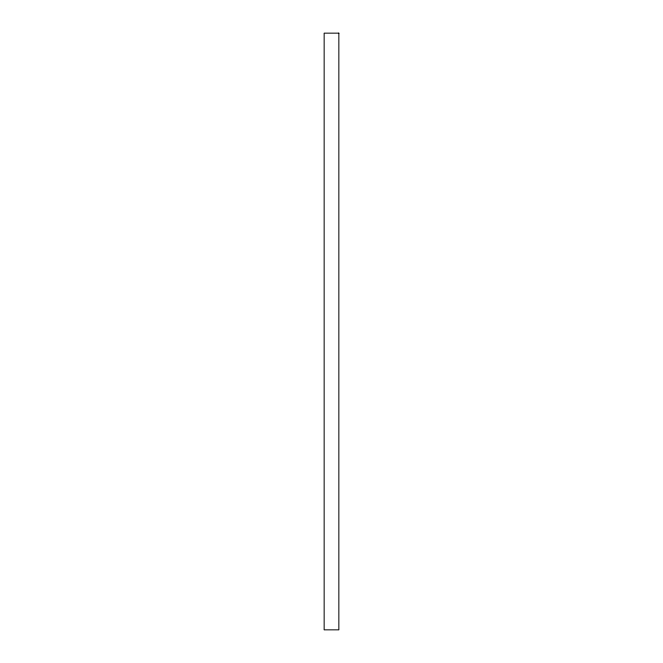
<?xml version="1.0" encoding="UTF-8"?>
<svg xmlns="http://www.w3.org/2000/svg" width="663" height="663" viewBox="0 0 663 663"><rect width="100%" height="100%" fill="white"/><g stroke="black" fill="none" stroke-linecap="round" stroke-linejoin="round"><path stroke-width="0.99" d="M338.851 33.15L324.149 33.15L324.149 629.85L338.851 629.85L338.851 33.15"/></g></svg>
